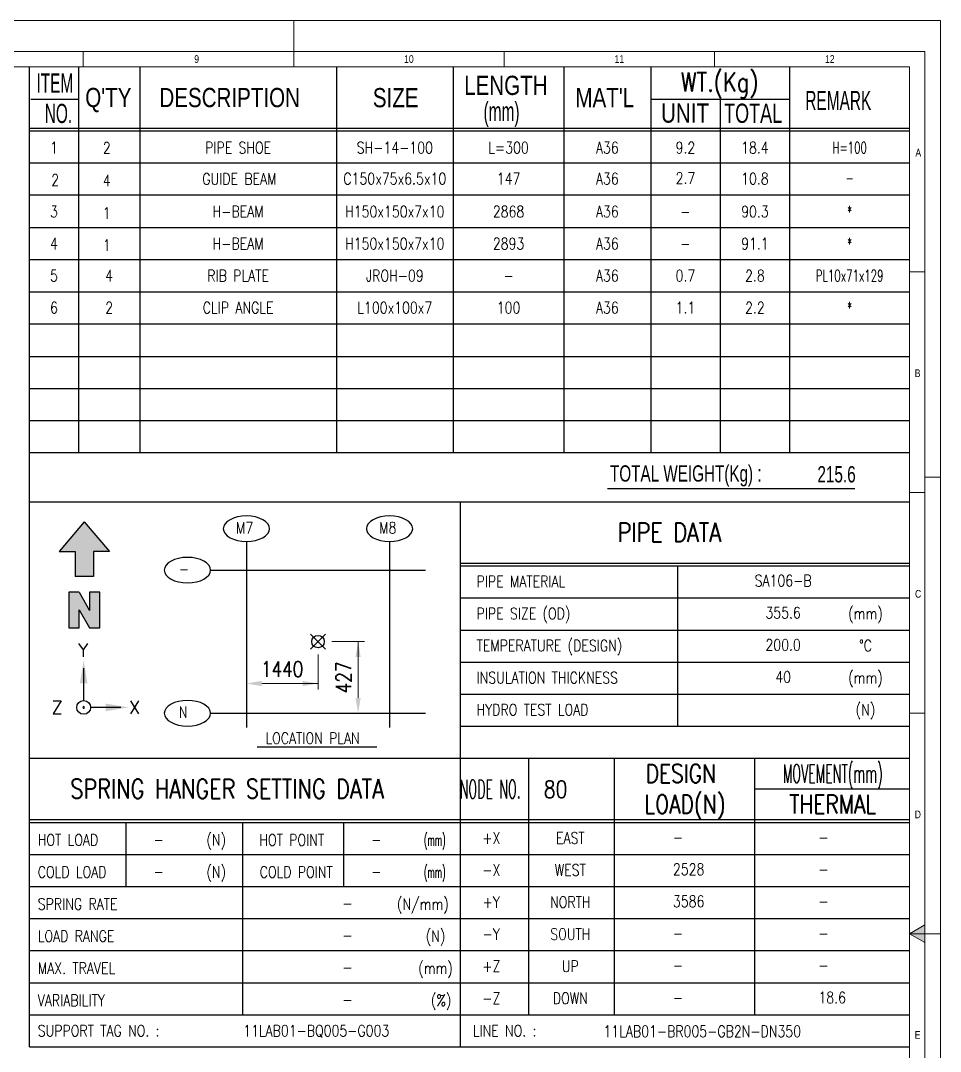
# Model space of a CAD drawing. Header units: millimetres. Extents: x 0 to 4222, y 0 to 2966.
# Drawn here: x 2707 to 4200, y 1292 to 2966 of the extents above; entities that cross this region are included whole.
import ezdxf
from ezdxf.enums import TextEntityAlignment as Align

# ---------------------------------------------------------------- set-up
doc = ezdxf.new("R2010")
doc.units = ezdxf.units.MM
doc.header["$LTSCALE"] = 50
for name, color, linetype in [('3', 3, 'Continuous'), ('7', 7, 'Continuous'), ('dimension', 7, 'Continuous'), ('text', 2, 'Continuous'), ('TITLE', 9, 'Continuous'), ('Title Block', 7, 'Continuous')]:
    doc.layers.add(name, color=color, linetype=linetype)
for name, color, linetype, lineweight in [('4', 4, 'Continuous', 9), ('G-ANNO-BRDR', 3, 'Continuous', 0), ('G-ANNO-TTLB', 7, 'Continuous', 0)]:
    doc.layers.add(name, color=color, linetype=linetype, lineweight=lineweight)
doc.styles.add('ROMANS', font='romans.shx', dxfattribs={"width": 0.8, "bigfont": 'whgtxt.shx'})
doc.styles.add('S', font='simplex.shx')
doc.styles.add('Style-Arial', font='ARIAL.TTF')

# ---------------------------------------------------------------- blocks, each defined once
blk = doc.blocks.new('1111')
at = {"layer": 'dimension'}
blk.add_hatch(color=256, dxfattribs=at).paths.add_polyline_path([(2818.7, 2008.2), (2801.5, 2038), (2785.1, 2038), (2785.1, 1979.8), (2801.5, 1979.8), (2801.5, 2009.5), (2818.7, 1979.8), (2835.1, 1979.8), (2835.1, 2038), (2818.7, 2038)])
at = {"layer": 'TITLE'}
blk.add_hatch(color=256, dxfattribs=at).paths.add_polyline_path([(2795.2, 2103.9), (2795.2, 2063.6), (2825, 2063.6), (2825, 2103.9), (2850.8, 2103.9), (2810.1, 2152.1), (2769.4, 2103.9)])
for p, q in [((2809, 1914.7), (2809, 1862)), ((2869.6, 1850.8), (2820.2, 1850.8))]:
    blk.add_line(p, q)
blk.add_circle((2809, 1850.8), 11.2)
for start, end in [(0, 180), (180, 0)]:
    blk.add_arc((2809, 1850.8), 1.41, start, end)
for points in [[(2815.1, 1889.9), (2802.8, 1889.9), (2809, 1927.1)], [(2844.8, 1857), (2844.8, 1844.6), (2881.9, 1850.8)]]:
    blk.add_solid(points)
at = {"layer": 'dimension'}
for p, q in [((3073.2, 2120.3), (3073.2, 1818.1)), ((3305.7, 2120.3), (3305.7, 1818.1)), ((3015.1, 2073.8), (3363.8, 2073.8)), ((2801.5, 2038), (2785.1, 2038)), ((2785.1, 2038), (2785.1, 1979.8)), ((2801.5, 2038), (2818.7, 2008.2)), ((2835.1, 2038), (2818.7, 2038)), ((2818.7, 2038), (2818.7, 2008.2)), ((2835.1, 1979.8), (2835.1, 2038)), ((2801.5, 1979.8), (2801.5, 2009.5)), ((2801.5, 2009.5), (2818.7, 1979.8)), ((2785.1, 1979.8), (2801.5, 1979.8)), ((2818.7, 1979.8), (2835.1, 1979.8)), ((3015.1, 1841.3), (3363.8, 1841.3))]:
    blk.add_line(p, q, dxfattribs=at)
at = {"layer": 'dimension', "extrusion": (0, 0, -1)}
for centre in [(3073.2, 2141.1), (3305.7, 2141.1), (2977.5, 2073.8), (2977.5, 1841.3)]:
    blk.add_ellipse(centre, major_axis=(37.6, 0), ratio=0.55154, dxfattribs=at)
at = {"layer": 'G-ANNO-BRDR', "color": 3, "lineweight": 13, "ltscale": 0.172512}
for p, q in [((0, 2966.5), (4200, 2966.5)), ((4200, 2966.5), (4200, 0))]:
    blk.add_line(p, q, dxfattribs=at)
at = {"layer": 'G-ANNO-TTLB', "color": 7, "lineweight": 13, "ltscale": 0.172512, "extrusion": (0, 0, -1)}
for p, q in [((3150, 2916.5), (3150, 2966.5)), ((2808.3, 2891.6), (2808.3, 2916.5)), ((3150, 2891.6), (3150, 2916.5)), ((3491.6, 2891.6), (3491.6, 2916.5)), ((3833.3, 2891.6), (3833.3, 2916.5)), ((4175, 2891.6), (4175, 2916.5)), ((4150.1, 1483.2), (4200, 1483.2))]:
    blk.add_line(p, q, dxfattribs=at)
at = {"layer": 'G-ANNO-TTLB', "color": 7, "lineweight": 13, "ltscale": 0.172512}
for p, q in [((4200, 2966.5), (4150.1, 2966.5)), ((4200, 2916.5), (4200, 2966.5)), ((74.9, 2916.5), (4175, 2916.5)), ((4150.1, 2916.5), (4175, 2916.5)), ((4175, 2916.5), (4175, 49.9)), ((99.9, 2891.6), (4150.1, 2891.6)), ((4150.1, 2891.6), (4150.1, 74.9)), ((4150.1, 2558.2), (4175, 2558.2)), ((4200, 2224.9), (4175, 2224.9)), ((4150.1, 2199.9), (4175, 2199.9)), ((4150.1, 1841.6), (4175, 1841.6)), ((4150.1, 1483.2), (4175, 1483.2))]:
    blk.add_line(p, q, dxfattribs=at)
at = {"layer": 'G-ANNO-TTLB', "color": 7, "lineweight": 13, "ltscale": 0.172512, "flags": 128}
blk.add_lwpolyline([(4175, 1497.7), (4150.1, 1483.2), (4175, 1468.8), (4175, 1497.7)], dxfattribs=at)
at = {"layer": 'G-ANNO-TTLB', "color": 7, "lineweight": 13, "ltscale": 0.172512}
blk.add_solid([(4175, 1497.7), (4150.1, 1483.2), (4175, 1468.8)], dxfattribs=at)
at = {"layer": 'TITLE'}
for p, q in [((2810.1, 2152.4), (2769.4, 2104.2)), ((2810.1, 2152.4), (2850.8, 2104.2)), ((2769.4, 2104.2), (2795.2, 2104.2)), ((2795.2, 2103.9), (2795.2, 2063.6)), ((2850.8, 2104.2), (2825, 2104.2)), ((2825, 2103.9), (2825, 2063.6)), ((2825, 2063.6), (2795.2, 2063.6)), ((3090.7, 1786.6), (3285.2, 1786.6))]:
    blk.add_line(p, q, dxfattribs=at)
at = {"layer": 'Title Block', "color": 7}
for p, q in [((2721.1, 1299.5), (2721.1, 2891.6)), ((2800.5, 2891.6), (2800.5, 2264.9)), ((2900.4, 2891.6), (2900.4, 2264.9)), ((3219.3, 2891.6), (3219.3, 2264.9)), ((3409, 2891.6), (3409, 2264.9)), ((3588.8, 2891.6), (3588.8, 2264.9)), ((3729.7, 2891.6), (3729.7, 2264.9)), ((3955.3, 2891.6), (3955.3, 2264.9)), ((2723.3, 2839.1), (2800.5, 2839.1)), ((3729.7, 2839.1), (3955.3, 2839.1)), ((3842.5, 2839.1), (3842.5, 2264.9)), ((2721.1, 2792), (4150.1, 2792)), ((2721.1, 2792), (4150.1, 2792)), ((2721.1, 2787.4), (4150.1, 2787.4)), ((2721.1, 2787.4), (4150.1, 2787.4)), ((2721.1, 2735.3), (4150.1, 2735.3)), ((2721.1, 2683.2), (4150.1, 2683.2)), ((2721.1, 2630.3), (4150.1, 2630.3)), ((2721.1, 2578.2), (4150.1, 2578.2)), ((2721.1, 2526.1), (4150.1, 2526.1)), ((2721.1, 2474), (4150.1, 2474)), ((2721.1, 2421.1), (4150.1, 2421.1)), ((2721.1, 2369), (4150.1, 2369)), ((2721.1, 2316.9), (4150.1, 2316.9)), ((2721.1, 2264.9), (4150.1, 2264.9)), ((3659.3, 2206.5), (4060.9, 2206.5)), ((2721.1, 2184.9), (4150.1, 2184.9)), ((3420.1, 2184.9), (3420.1, 1299.5)), ((3420.1, 2085.3), (4150.1, 2085.3)), ((3420.1, 2080.7), (4150.1, 2080.7)), ((3773.2, 2080.7), (3773.2, 1820.3)), ((3420.1, 2028.6), (4150.1, 2028.6)), ((3420.1, 1976.5), (4150.1, 1976.5)), ((3420.1, 1924.4), (4150.1, 1924.4)), ((3420.1, 1872.4), (4150.1, 1872.4)), ((3420.1, 1820.3), (4150.1, 1820.3)), ((2721.1, 1768.2), (4150.1, 1768.2)), ((3531.3, 1768.2), (3531.3, 1351.5)), ((3670.4, 1768.2), (3670.4, 1351.5)), ((3898.4, 1768.2), (3898.4, 1351.5)), ((3898.4, 1718.4), (4150.1, 1718.4)), ((2721.1, 1668.7), (4150.1, 1668.7)), ((2721.1, 1664), (4150.1, 1664)), ((2878, 1559.8), (2878, 1664)), ((3066.9, 1664), (3066.9, 1351.5)), ((3231.2, 1559.8), (3231.2, 1664)), ((2721.1, 1611.9), (4150.1, 1611.9)), ((2721.1, 1559.8), (4150.1, 1559.8)), ((2721.1, 1507.7), (4150.1, 1507.7)), ((2721.1, 1455.7), (4150.1, 1455.7)), ((2721.1, 1403.6), (4150.1, 1403.6)), ((2721.1, 1351.5), (4150.1, 1351.5)), ((2721.1, 1299.5), (4150.1, 1299.5))]:
    blk.add_line(p, q, dxfattribs=at)
at = {"style": 'ROMANS'}
for s, p in [('Y', (2799.8, 1933.2)), ('Z', (2756.9, 1840.1))]:
    blk.add_text(s, height=21.4, dxfattribs=at).set_placement(p)
blk.add_text('X', height=21.4, rotation=360, dxfattribs=at).set_placement((2882.5, 1840.1))
at = {"layer": '4', "color": 7, "style": 'Style-Arial', "width": 0.8}
for s, height, p in [('9', 12.5, (2988.6, 2897.8)), ('10', 12.49, (3329.3, 2897.8)), ('11', 12.49, (3671, 2897.8)), ('12', 12.49, (4012.7, 2897.8)), ('A', 12.5, (4159.5, 2745.7)), ('B', 12.5, (4158.4, 2387.4)), ('C', 12.5, (4158.8, 2029)), ('D', 12.5, (4158.4, 1670.7)), ('E', 12.5, (4158.4, 1312.4))]:
    blk.add_text(s, height=height, dxfattribs=at).set_placement(p)
at = {"layer": 'text'}
for s, height, width, p in [('ITEM', 31.21, 0.6, (2732.4, 2849.4)), ('LENGTH', 31.21, 0.8, (3426.8, 2845.7)), ("Q'TY", 31.21, 0.8, (2811.6, 2826)), ('DESCRIPTION', 31.213, 0.8, (2932, 2825.9)), ('SIZE', 31.21, 0.8, (3278.5, 2825.7)), ("MAT'L", 31.21, 0.8, (3607.4, 2825.8)), ('REMARK', 31.21, 0.6, (3980.7, 2821.1)), ('NO.', 31.21, 0.6, (2745.8, 2800.1)), ('(mm)', 31.21, 0.6, (3458.3, 2803.2)), ('UNIT', 31.21, 0.8, (3746.4, 2800.7)), ('TOTAL', 31.21, 0.7, (3848.9, 2800.4))]:
    blk.add_text(s, height=height, dxfattribs=dict(at, width=width)).set_placement(p)
for s, height, style, width, p in [('WT.(Kg)', 31.21, 'S', 0.8, (3778.4, 2851.1)), ('PIPE DATA', 31, 'ROMANS', 0.8, (3675.9, 2119.7)), ('LOCATION PLAN', 18.6, 'ROMANS', 0.8, (3104.2, 1791.4)), ('SPRING HANGER SETTING DATA', 31, 'ROMANS', 0.8, (2787.4, 1703)), ('NODE NO.', 30, 'ROMANS', 0.5, (3419.6, 1703))]:
    blk.add_text(s, height=height, dxfattribs=dict(at, style=style, width=width)).set_placement(p)
at = {"layer": 'text', "style": 'ROMANS', "width": 0.8}
for s, p in [('PIPE MATERIAL', (3446.9, 2064.7)), ('PIPE SIZE (OD)', (3446.9, 2012.6)), ('TEMPERATURE (DESIGN)', (3446.9, 1960.5)), ('INSULATION THICKNESS', (3446.9, 1908.4)), ('HYDRO TEST LOAD', (3446.9, 1856.3)), ('HOT LOAD', (2734.5, 1644.8)), ('COLD LOAD', (2734.5, 1592.6)), ('SPRING RATE', (2734.5, 1540.6)), ('LOAD RANGE', (2734.5, 1488.5)), ('MAX. TRAVEL', (2734.5, 1436.4)), ('VARIABILITY', (2734.5, 1384.3)), ('SUPPORT TAG NO. :', (2734.5, 1334.8)), ('LINE NO. :', (3440.9, 1334.8))]:
    blk.add_text(s, height=18.6, dxfattribs=at).set_placement(p, align=Align.TOP_LEFT)
at = {"layer": 'text', "style": 'ROMANS'}
for s, width, p in [('(mm)', 0.8, (4078.4, 1994)), ('%%dC', 0.8, (4078.4, 1941.9)), ('(mm)', 0.8, (4078.4, 1889.8)), ('(N)', 0.8, (4078.4, 1837.7)), ('(N)', 0.8, (3024.2, 1626.2)), ('HOT POINT', 0.8, (3146.9, 1626.1)), ('(mm)', 0.5, (3379.1, 1626.1)), ('+X', 0.8, (3470.9, 1629.4)), ('EAST', 0.8, (3599.2, 1629.4)), ('(N)', 0.8, (3024.2, 1574.1)), ('COLD POINT', 0.8, (3154.2, 1574)), ('(mm)', 0.5, (3379.1, 1574)), ('-X', 0.8, (3470.9, 1577.3)), ('WEST', 0.8, (3599.2, 1577.3)), ('(N/mm)', 0.8, (3359.8, 1522)), ('+Y', 0.8, (3470.9, 1525.2)), ('NORTH', 0.8, (3599.2, 1525.2)), ('(N)', 0.8, (3380.4, 1469.9)), ('-Y', 0.8, (3470.9, 1473.1)), ('SOUTH', 0.8, (3599.2, 1473.1)), ('(mm)', 0.8, (3380.4, 1417.8)), ('+Z', 0.8, (3470.9, 1421)), ('UP', 0.8, (3599.2, 1421)), ('(%%%)', 0.8, (3389.5, 1365.7)), ('-Z', 0.8, (3470.9, 1368.9)), ('DOWN', 0.8, (3599.2, 1369))]:
    blk.add_text(s, height=18.6, dxfattribs=dict(at, width=width)).set_placement(p, align=Align.CENTER)
for s, width, p in [('DESIGN', 0.8, (3778.6, 1743.3)), ('MOVEMENT(mm)', 0.5, (4025.2, 1743.3)), ('LOAD(N)', 0.8, (3785.3, 1693.5)), ('THERMAL', 0.8, (4025.2, 1693.5))]:
    blk.add_text(s, height=30, dxfattribs=dict(at, width=width)).set_placement(p, align=Align.MIDDLE_CENTER)
at = {"layer": 'TITLE', "width": 0.7}
blk.add_text('TOTAL WEIGHT(Kg) : ', height=26.436, dxfattribs=at).set_placement((3663.6, 2217.6))

msp = doc.modelspace()

# ---------------------------------------------------------------- linework, layer by layer
at = {"layer": '3'}
for p, q in [((3177.1, 1945.2), (3201.8, 1969.9)), ((3177.1, 1969.9), (3201.8, 1945.2))]:
    msp.add_line(p, q, dxfattribs=at)
at = {"layer": '7', "color": 4, "lineweight": 0}
for p, q in [((3212.2, 1957.6), (3265, 1957.6)), ((3254.6, 1866.3), (3254.6, 1957.6)), ((3189.5, 1936.6), (3189.5, 1879.9)), ((3098.2, 1889.6), (3189.5, 1889.6))]:
    msp.add_line(p, q, dxfattribs=at)
at = {"layer": '7'}
msp.add_circle((3189.5, 1957.6), 10, dxfattribs=at)
at = {"layer": '7', "color": 4}
for points in [[(3250.4, 1932.6), (3258.8, 1932.6), (3254.6, 1957.6)], [(3098.2, 1893.8), (3098.2, 1885.4), (3073.2, 1889.6)], [(3164.5, 1893.8), (3164.5, 1885.4), (3189.5, 1889.6)], [(3250.4, 1866.3), (3258.8, 1866.3), (3254.6, 1841.3)]]:
    msp.add_solid(points, dxfattribs=at)

# ---------------------------------------------------------------- block references
msp.add_blockref('1111', (0, 0))

# ---------------------------------------------------------------- texts
at = {"color": 2, "style": 'ROMANS'}
for s, width, p in [('9.2', 0.8, (3786.1, 2760)), ('18.4', 0.8, (3898.9, 2760)), ('H=100', 0.65, (4052.7, 2760)), ('2.7', 0.8, (3786.1, 2710.6)), ('10.8', 0.8, (3898.9, 2709.7)), ('-', 0.65, (4052.7, 2710.6)), ('90.3', 0.8, (3898.9, 2656.3)), ('*', 0.65, (4052.7, 2656.3)), ('-', 0.8, (3786.1, 2656.3)), ('91.1', 0.8, (3898.9, 2604.2)), ('*', 0.65, (4052.7, 2604.2)), ('-', 0.8, (3786.1, 2604.2)), ('0.7', 0.8, (3786.1, 2552.1)), ('2.8', 0.8, (3898.9, 2552.1)), ('PL10x71x129', 0.65, (4052.7, 2552.1)), ('1.1', 0.8, (3786.1, 2500.1)), ('2.2', 0.8, (3898.9, 2500.1)), ('*', 0.65, (4052.7, 2500.1))]:
    msp.add_text(s, height=18.6, dxfattribs=dict(at, width=width)).set_placement(p, align=Align.MIDDLE_CENTER)
at = {"layer": '7', "color": 2, "style": 'ROMANS', "width": 0.8}
msp.add_text('1440', height=25, dxfattribs=at).set_placement((3131.3, 1913.1), align=Align.MIDDLE)
msp.add_text('427', height=25, rotation=90, dxfattribs=at).set_placement((3231.1, 1899.4), align=Align.MIDDLE)
at = {"layer": 'text', "style": 'ROMANS', "width": 0.8}
for s, p in [('1', (2760.8, 2760)), ('2', (2846.5, 2759.7)), ('PIPE SHOE', (3059.8, 2760)), ('SH-14-100', (3314.2, 2760)), ('L=300', (3498.9, 2760)), ('A36', (3659.3, 2760)), ('4', (2846.5, 2706.8)), ('GUIDE BEAM', (3061.9, 2709.3)), ('C150x75x6.5x10', (3314.2, 2709.7)), ('147', (3498.9, 2709.7)), ('A36', (3659.3, 2709.7)), ('3', (2760.8, 2656.3)), ('1', (2846.5, 2653.8)), ('H-BEAM', (3059.8, 2656.3)), ('H150x150x7x10', (3314.2, 2656.3)), ('2868', (3498.9, 2656.3)), ('A36', (3659.3, 2656.3)), ('4', (2760.8, 2604.2)), ('H-BEAM', (3059.8, 2604.2)), ('H150x150x7x10', (3314.2, 2604.2)), ('2893', (3498.9, 2604.2)), ('A36', (3659.3, 2604.2)), ('1', (2846.5, 2601.7)), ('5', (2760.8, 2552.1)), ('4', (2850.4, 2552.1)), ('RIB PLATE', (3059.8, 2552.1)), ('JROH-09', (3314.2, 2552.1)), ('-', (3498.9, 2552.1)), ('A36', (3659.3, 2552.1)), ('6', (2760.8, 2500.1)), ('2', (2850.4, 2500.1)), ('CLIP ANGLE', (3059.8, 2500.1)), ('L100x100x7', (3314.2, 2500.1)), ('100', (3498.9, 2500.1)), ('A36', (3659.3, 2500.1)), ('11LAB01-BQ005-G003', (3186.6, 1325.5)), ('11LAB01-BR005-GB2N-DN350', (3813.4, 1324.5))]:
    msp.add_text(s, height=18.6, dxfattribs=at).set_placement(p, align=Align.MIDDLE_CENTER)
msp.add_text('2', height=18.6, dxfattribs=at).set_placement((2762.7, 2698.2), align=Align.CENTER)
at = {"layer": 'text', "width": 0.7}
msp.add_text('215.6', height=26.53, dxfattribs=at).set_placement((4062.5, 2216.3), align=Align.RIGHT)
at = {"layer": 'text', "style": 'ROMANS', "width": 0.8}
for s, height, p in [('M7', 18.6, (3056.2, 2151.9)), ('M8', 18.6, (3288.7, 2151.9)), ('-', 18.6, (2963.5, 2084.7)), ('N', 18.6, (2963.5, 1852.2)), ('80', 27.9, (3556.1, 1731.7)), ('-', 18.6, (2922.5, 1645.2)), ('-', 18.6, (3275.7, 1645.2)), ('-', 18.6, (3765.8, 1649.2)), ('-', 18.6, (4002, 1649.2)), ('2528', 18.6, (3765.8, 1597.1)), ('-', 18.6, (2922.5, 1593.2)), ('-', 18.6, (3275.7, 1593.2)), ('-', 18.6, (4002, 1597.1)), ('3586', 18.6, (3765.8, 1545)), ('-', 18.6, (3229.1, 1541.8)), ('-', 18.6, (4002, 1545)), ('-', 18.6, (3229.1, 1489.7)), ('-', 18.6, (3765.8, 1492.9)), ('-', 18.6, (4002, 1492.9)), ('-', 18.6, (3229.1, 1437.6)), ('-', 18.6, (3765.8, 1440.8)), ('-', 18.6, (4002, 1440.8)), ('-', 18.6, (3229.1, 1385.5)), ('-', 18.6, (3765.8, 1388.8)), ('18.6', 18.6, (4002, 1388.8))]:
    msp.add_text(s, height=height, dxfattribs=at).set_placement(p, align=Align.TOP_LEFT)
for s, p in [('SA106-B', (3944.7, 2056.6)), ('355.6', (3944.7, 2004.5)), ('200.0', (3944.7, 1952.4)), ('40', (3944.7, 1900.3))]:
    msp.add_text(s, height=18.6, dxfattribs=at).set_placement(p, align=Align.MIDDLE)

doc.saveas('drawing.dxf')
